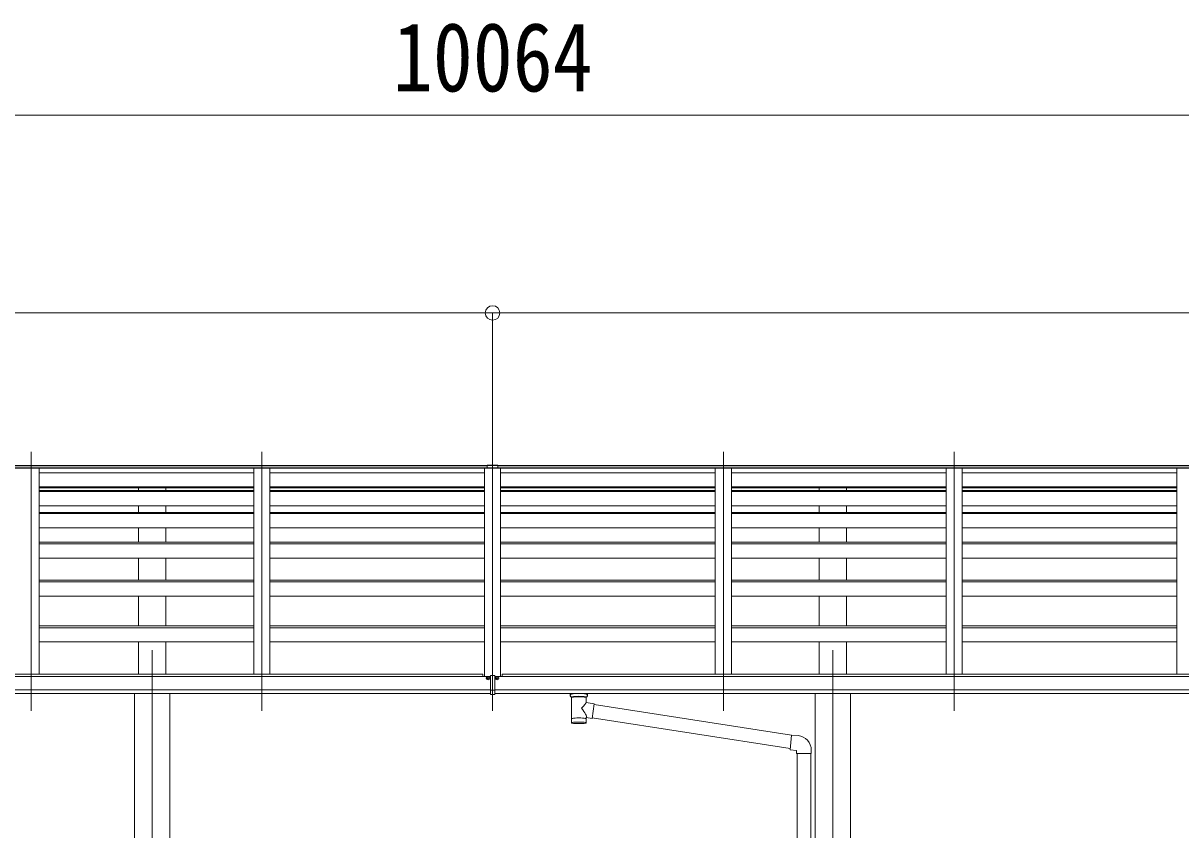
# Model space of a CAD drawing. Units: millimetres at full size; details may follow other scales. Extents: x -12578 to 12718, y -8779 to 8681.
# Drawn here: x 4351 to 7943, y -3055 to -552 of the extents above; entities that cross this region are included whole.
import ezdxf
from ezdxf.enums import TextEntityAlignment as Align

# ---------------------------------------------------------------- set-up
doc = ezdxf.new("R2010")
doc.units = ezdxf.units.MM
doc.header["$LTSCALE"] = 45
doc.header["$PDMODE"] = 32
doc.header["$PDSIZE"] = 45
for name, color, linetype, lineweight in [('0-0_0', 7, 'Continuous', 9), ('0-1_本体', 4, 'Continuous', 9), ('0-2_部品', 7, 'Continuous', 9), ('0-3_ELV2', 7, 'Continuous', 9), ('0-8_PARTS2', 2, 'Continuous', 9), ('0-A_寸法', 6, 'Continuous', 9)]:
    doc.layers.add(name, color=color, linetype=linetype, lineweight=lineweight)
doc.styles.add('ＭＳ ゴシック', font='')
doc.styles.get('ＭＳ ゴシック').set_extended_font_data('MS Gothic')

msp = doc.modelspace()

# ---------------------------------------------------------------- linework, layer by layer
at = {"layer": '0-0_0', "color": 4}
for p, q in [((5777.13, -2578.73), (5777.13, -2572.32)), ((5837.13, -2578.73), (5837.13, -2572.32))]:
    msp.add_line(p, q, dxfattribs=at)
at = {"layer": '0-1_本体'}
for p, q in [((5795.12, -1931.62), (807.13, -1931.62)), ((5795.12, -1932.53), (807.13, -1932.53)), ((810.63, -1924.42), (5791.62, -1924.42)), ((5791.62, -1926), (810.63, -1926)), ((4400.13, -1932.53), (4400.13, -2572.32)), ((5066.13, -1932.53), (5066.13, -2572.32)), ((5116.13, -1932.53), (5116.13, -2572.32)), ((5782.13, -1932.53), (5782.13, -2578.73)), ((5819.13, -1931.62), (10807.12, -1931.62)), ((5819.13, -1932.53), (10807.12, -1932.53)), ((10803.62, -1924.42), (5822.63, -1924.42)), ((5822.63, -1926), (10803.62, -1926)), ((5832.13, -1932.53), (5832.13, -2578.73)), ((6498.13, -1932.53), (6498.13, -2572.32)), ((6548.13, -1932.53), (6548.13, -2572.32)), ((7214.13, -1932.53), (7214.13, -2572.32)), ((7264.13, -1932.53), (7264.13, -2572.32)), ((7930.13, -1932.53), (7930.13, -2572.32)), ((5066.13, -1947.73), (4400.13, -1947.73)), ((5782.13, -1947.73), (5116.13, -1947.73)), ((5832.13, -1947.73), (6498.13, -1947.73)), ((6548.13, -1947.73), (7214.13, -1947.73)), ((7264.13, -1947.73), (7930.13, -1947.73)), ((5066.13, -1991.26), (4400.13, -1991.26)), ((5066.13, -1992.33), (4400.13, -1992.33)), ((5066.13, -1993.64), (4400.13, -1993.64)), ((4400.13, -2002.47), (5066.13, -2002.47)), ((5066.13, -2005.05), (4400.13, -2005.05)), ((4708.63, -2002.47), (4708.63, -1993.64)), ((4793.63, -2002.47), (4793.63, -1993.64)), ((5782.13, -1991.26), (5116.13, -1991.26)), ((5782.13, -1992.33), (5116.13, -1992.33)), ((5782.13, -1993.64), (5116.13, -1993.64)), ((5116.13, -2002.47), (5782.13, -2002.47)), ((5782.13, -2005.05), (5116.13, -2005.05)), ((5832.13, -1991.26), (6498.13, -1991.26)), ((5832.13, -1992.33), (6498.13, -1992.33)), ((5832.13, -1993.64), (6498.13, -1993.64)), ((6498.13, -2002.47), (5832.13, -2002.47)), ((5832.13, -2005.05), (6498.13, -2005.05)), ((6548.13, -1991.26), (7214.13, -1991.26)), ((6548.13, -1992.33), (7214.13, -1992.33)), ((6548.13, -1993.64), (7214.13, -1993.64)), ((7214.13, -2002.47), (6548.13, -2002.47)), ((6548.13, -2005.05), (7214.13, -2005.05)), ((6820.63, -2002.47), (6820.63, -1993.64)), ((6905.63, -2002.47), (6905.63, -1993.64)), ((7264.13, -1991.26), (7930.13, -1991.26)), ((7264.13, -1992.33), (7930.13, -1992.33)), ((7264.13, -1993.64), (7930.13, -1993.64)), ((7930.13, -2002.47), (7264.13, -2002.47)), ((7264.13, -2005.05), (7930.13, -2005.05)), ((5066.13, -2049.79), (4400.13, -2049.79)), ((4400.13, -2070.38), (5066.13, -2070.38)), ((4400.13, -2073.95), (5066.13, -2073.95)), ((4708.63, -2070.38), (4708.63, -2049.79)), ((4793.63, -2070.38), (4793.63, -2049.79)), ((5782.13, -2049.79), (5116.13, -2049.79)), ((5116.13, -2070.38), (5782.13, -2070.38)), ((5116.13, -2073.95), (5782.13, -2073.95)), ((5832.13, -2049.79), (6498.13, -2049.79)), ((6498.13, -2070.38), (5832.13, -2070.38)), ((6498.13, -2073.95), (5832.13, -2073.95)), ((6548.13, -2049.79), (7214.13, -2049.79)), ((7214.13, -2070.38), (6548.13, -2070.38)), ((7214.13, -2073.95), (6548.13, -2073.95)), ((6820.63, -2070.38), (6820.63, -2049.79)), ((6905.63, -2070.38), (6905.63, -2049.79)), ((7264.13, -2049.79), (7930.13, -2049.79)), ((7930.13, -2070.38), (7264.13, -2070.38)), ((7930.13, -2073.95), (7264.13, -2073.95)), ((4400.13, -2118.49), (5066.13, -2118.49)), ((4708.63, -2162.94), (4708.63, -2118.49)), ((4793.63, -2162.94), (4793.63, -2118.49)), ((5116.13, -2118.49), (5782.13, -2118.49)), ((6498.13, -2118.49), (5832.13, -2118.49)), ((7214.13, -2118.49), (6548.13, -2118.49)), ((6820.63, -2162.94), (6820.63, -2118.49)), ((6905.63, -2162.94), (6905.63, -2118.49)), ((7930.13, -2118.49), (7264.13, -2118.49)), ((4400.13, -2162.94), (5066.13, -2162.94)), ((5066.13, -2167.6), (4400.13, -2167.6)), ((5116.13, -2162.94), (5782.13, -2162.94)), ((5782.13, -2167.6), (5116.13, -2167.6)), ((6498.13, -2162.94), (5832.13, -2162.94)), ((5832.13, -2167.6), (6498.13, -2167.6)), ((7214.13, -2162.94), (6548.13, -2162.94)), ((6548.13, -2167.6), (7214.13, -2167.6)), ((7930.13, -2162.94), (7264.13, -2162.94)), ((7264.13, -2167.6), (7930.13, -2167.6)), ((4400.13, -2211.87), (5066.13, -2211.87)), ((4708.63, -2280.14), (4708.63, -2211.87)), ((4793.63, -2280.14), (4793.63, -2211.87)), ((5116.13, -2211.87), (5782.13, -2211.87)), ((6498.13, -2211.87), (5832.13, -2211.87)), ((7214.13, -2211.87), (6548.13, -2211.87)), ((6820.63, -2280.14), (6820.63, -2211.87)), ((6905.63, -2280.14), (6905.63, -2211.87)), ((7930.13, -2211.87), (7264.13, -2211.87)), ((4400.13, -2280.14), (5066.13, -2280.14)), ((4400.13, -2285.87), (5066.13, -2285.87)), ((5116.13, -2280.14), (5782.13, -2280.14)), ((5116.13, -2285.87), (5782.13, -2285.87)), ((6498.13, -2280.14), (5832.13, -2280.14)), ((6498.13, -2285.87), (5832.13, -2285.87)), ((7214.13, -2280.14), (6548.13, -2280.14)), ((7214.13, -2285.87), (6548.13, -2285.87)), ((7930.13, -2280.14), (7264.13, -2280.14)), ((7930.13, -2285.87), (7264.13, -2285.87)), ((4400.13, -2329.81), (5066.13, -2329.81)), ((4708.63, -2421.54), (4708.63, -2329.81)), ((4793.63, -2421.54), (4793.63, -2329.81)), ((5116.13, -2329.81), (5782.13, -2329.81)), ((6498.13, -2329.81), (5832.13, -2329.81)), ((7214.13, -2329.81), (6548.13, -2329.81)), ((6820.63, -2421.54), (6820.63, -2329.81)), ((6905.63, -2421.54), (6905.63, -2329.81)), ((7930.13, -2329.81), (7264.13, -2329.81)), ((4400.13, -2421.54), (5066.13, -2421.54)), ((4400.13, -2428.34), (5066.13, -2428.34)), ((5116.13, -2421.54), (5782.13, -2421.54)), ((5116.13, -2428.34), (5782.13, -2428.34)), ((6498.13, -2421.54), (5832.13, -2421.54)), ((6498.13, -2428.34), (5832.13, -2428.34)), ((7214.13, -2421.54), (6548.13, -2421.54)), ((7214.13, -2428.34), (6548.13, -2428.34)), ((7930.13, -2421.54), (7264.13, -2421.54)), ((7930.13, -2428.34), (7264.13, -2428.34)), ((4400.13, -2471.89), (5066.13, -2471.89)), ((4708.63, -2572.32), (4708.63, -2471.89)), ((4793.63, -2572.32), (4793.63, -2471.89)), ((5116.13, -2471.89), (5782.13, -2471.89)), ((6498.13, -2471.89), (5832.13, -2471.89)), ((7214.13, -2471.89), (6548.13, -2471.89)), ((6820.63, -2572.32), (6820.63, -2471.89)), ((6905.63, -2572.32), (6905.63, -2471.89)), ((7930.13, -2471.89), (7264.13, -2471.89)), ((5800.63, -2578.73), (801.63, -2578.73)), ((5777.13, -2572.32), (825.13, -2572.32)), ((5777.13, -2578.73), (5777.13, -2572.4)), ((5813.63, -2578.73), (10812.63, -2578.73)), ((5837.13, -2572.32), (10789.13, -2572.32)), ((5837.13, -2578.73), (5837.13, -2572.4)), ((801.63, -2620.33), (5800.63, -2620.33)), ((10812.63, -2620.33), (5813.63, -2620.33)), ((5800.63, -2632.17), (801.63, -2632.1)), ((4696.13, -2632.16), (4696.13, -5485.23)), ((4806.13, -2632.16), (4806.13, -5485.23)), ((5813.63, -2632.17), (10812.63, -2632.1)), ((6808.13, -2632.16), (6808.13, -5485.23)), ((6918.13, -2632.16), (6918.13, -5485.23))]:
    msp.add_line(p, q, dxfattribs=at)
at = {"layer": '0-2_部品'}
for p, q in [((6047.63, -2638.22), (6047.63, -2632.1)), ((6047.64, -2637.92), (6047.89, -2636.96)), ((6047.67, -2638.28), (6047.64, -2637.92)), ((6047.67, -2638.16), (6047.64, -2638.52)), ((6047.64, -2638.52), (6047.89, -2639.48)), ((6047.89, -2636.96), (6048.41, -2636.08)), ((6047.89, -2639.48), (6048.41, -2640.36)), ((6048.41, -2636.08), (6049.21, -2635.24)), ((6048.41, -2640.36), (6049.21, -2641.2)), ((6049.21, -2635.24), (6050.33, -2634.44)), ((6049.21, -2641.2), (6050.33, -2642)), ((6050.33, -2634.44), (6051.73, -2633.72)), ((6050.33, -2642), (6051.73, -2642.72)), ((6051.73, -2642.72), (6051.71, -2723.01)), ((6097.53, -2633.73), (6097.76, -2633.82)), ((6097.53, -2642.71), (6097.76, -2642.61)), ((6097.53, -2660.29), (6097.53, -2642.71)), ((6097.76, -2633.82), (6099.12, -2634.56)), ((6097.76, -2642.61), (6099.12, -2641.88)), ((6099.12, -2634.56), (6100.23, -2635.41)), ((6099.12, -2641.88), (6100.23, -2641.03)), ((6100.23, -2635.41), (6100.98, -2636.27)), ((6100.23, -2641.03), (6100.98, -2640.17)), ((6100.98, -2636.27), (6101.45, -2637.17)), ((6100.98, -2640.17), (6101.45, -2639.27)), ((6101.45, -2637.17), (6101.62, -2638.06)), ((6101.45, -2639.27), (6101.62, -2638.38)), ((6101.63, -2638.22), (6101.63, -2632.1)), ((6122.75, -2664.2), (6097.53, -2660.29)), ((6122.75, -2664.2), (6115.73, -2709.46)), ((6734.19, -2761.12), (6122.44, -2666.21)), ((6097.54, -2723.01), (6097.53, -2706.38)), ((6097.53, -2706.64), (6115.73, -2709.46)), ((6730.52, -2803.05), (6116, -2707.72)), ((6734.21, -2760.86), (6730.2, -2806.68)), ((6755.05, -2762.68), (6734.21, -2760.86)), ((6730.2, -2806.68), (6750.13, -2808.43)), ((6750.13, -2808.43), (6750.13, -2818.43)), ((6750.13, -2818.43), (6796.13, -2818.43)), ((6752.13, -2818.43), (6752.13, -3108.71)), ((6794.13, -2818.43), (6794.13, -3106.15)), ((6796.13, -2818.43), (6796.13, -2807.51))]:
    msp.add_line(p, q, dxfattribs=at)
for centre, radius, start, end in [((6064.7, -2683.44), 51.38, 92.46126, 104.61963), ((6084.58, -2683.44), 51.38, 75.38037, 87.53874), ((6751.13, -2807.51), 45, 0, 85)]:
    msp.add_arc(centre, radius, start, end, dxfattribs=at)
for centre, major_axis, ratio, start_param, end_param in [((6074.63, -2643.91), (-22.91, -0.42), 0.072511, 4.711586, 6.2823824), ((6074.65, -2642.28), (-22.91, -0.42), 0.072511, 4.711586, 6.2823824), ((6074.6, -2642.29), (22.92, -0.42), 0.07247, 0.0008089, 1.5716053), ((6074.6, -2643.91), (22.92, -0.42), 0.07247, 0.0008089, 1.5716053), ((6085.63, -2638.22), (16, 0), 0.361356, 0, 0.0194874), ((6085.63, -2638.22), (16, 0), 0.361356, 6.2636979, 6.2831853), ((6074.62, -2679.84), (-22.81, 26.62), 0.234429, 3.1563334, 4.5976381), ((6077.18, -2682.49), (20.32, 22.25), 0.045535, 4.9756507, 6.2441899), ((6074.63, -2723.01), (22.92, 0), 0.101955, 6.2829723, 9.4248207), ((6074.63, -2723.01), (22.92, 0), 0.101955, 3.1415499, 6.2833984), ((6074.63, -2710.57), (22.91, 0), 0.122865, 6.2831853, 9.424778)]:
    msp.add_ellipse(centre, major_axis=major_axis, ratio=ratio, start_param=start_param, end_param=end_param, dxfattribs=at)
at = {"layer": '0-3_ELV2'}
for p, q in [((5790.63, -1923.43), (5790.63, -1932.66)), ((5790.63, -1931.99), (5807.13, -1932.19)), ((5797.86, -1933.01), (5807.13, -1933.13)), ((5807.13, -1923.19), (5807.13, -1922.42)), ((5807.13, -1923.92), (5807.13, -1923.19)), ((5807.13, -1924.31), (5807.13, -1923.92)), ((5807.13, -1932.19), (5807.13, -1924.31)), ((5807.13, -1932.19), (5823.63, -1931.99)), ((5816.39, -1933.01), (5807.13, -1933.13)), ((5823.63, -1923.43), (5823.63, -1932.66)), ((5790.65, -2583.84), (5790.65, -2584.74)), ((5791.65, -2583.84), (5790.65, -2583.84)), ((5790.65, -2584.74), (5791.65, -2584.74)), ((5792.65, -2582.04), (5792.65, -2582.94)), ((5793.65, -2582.04), (5792.65, -2582.04)), ((5792.65, -2583.99), (5792.65, -2585.64)), ((5792.65, -2584.89), (5793.65, -2584.89)), ((5792.65, -2585.64), (5792.65, -2586.54)), ((5793.65, -2582.94), (5793.65, -2582.04)), ((5793.65, -2585.64), (5793.65, -2583.99)), ((5793.65, -2586.54), (5793.65, -2585.64)), ((5795.65, -2583.84), (5794.65, -2583.84)), ((5794.65, -2584.74), (5795.65, -2584.74)), ((5795.65, -2584.74), (5795.65, -2583.84)), ((5800.63, -2576.31), (5800.63, -2635.17)), ((5800.63, -2576.31), (5813.63, -2576.31)), ((5813.63, -2576.31), (5813.63, -2635.17)), ((5818.6, -2583.84), (5819.6, -2583.84)), ((5818.6, -2584.74), (5818.6, -2583.84)), ((5819.6, -2584.74), (5818.6, -2584.74)), ((5820.6, -2582.04), (5821.6, -2582.04)), ((5820.6, -2582.94), (5820.6, -2582.04)), ((5820.6, -2583.99), (5820.6, -2585.64)), ((5820.6, -2584.89), (5821.6, -2584.89)), ((5820.6, -2586.54), (5820.6, -2585.64)), ((5821.6, -2582.04), (5821.6, -2582.94)), ((5821.6, -2585.64), (5821.6, -2583.99)), ((5821.6, -2585.64), (5821.6, -2586.54)), ((5822.6, -2583.84), (5823.6, -2583.84)), ((5823.6, -2584.74), (5822.6, -2584.74)), ((5823.6, -2583.84), (5823.6, -2584.74)), ((5792.65, -2586.54), (5793.65, -2586.54)), ((5800.63, -2622.01), (5813.63, -2622.01)), ((5821.6, -2586.54), (5820.6, -2586.54)), ((5813.63, -2635.17), (5800.63, -2635.17))]:
    msp.add_line(p, q, dxfattribs=at)
for points in [[(5823.63, -1923.43), (5807.13, -1922.42), (5790.63, -1923.43)], [(5823.63, -1924.2), (5807.13, -1923.19), (5790.63, -1924.2)], [(5823.63, -1924.92), (5807.13, -1923.92), (5790.63, -1924.92)], [(5823.63, -1925.18), (5807.13, -1924.31), (5790.63, -1925.18)]]:
    msp.add_lwpolyline(points, dxfattribs=at)
for centre, major_axis, ratio, start_param, end_param in [((5790.79, -1932.42), (8.19, -0.54), 0.030654, 4.6941949, 5.7567039), ((5823.46, -1932.42), (8.19, 0.54), 0.030654, 3.6680741, 4.730583), ((5793.15, -2584.29), (5.9, 0), 0.9, 6.2831853, 9.424778), ((5791.65, -2582.94), (-1, 0), 0.9, 1.5707963, 3.1415927), ((5791.65, -2585.64), (1, 0), 0.9, 6.2831853, 7.8539816), ((5791.65, -2583.99), (1, 0), 0.9, 6.2831853, 6.9023328), ((5794.65, -2582.94), (1, 0), 0.9, 3.1415927, 4.712389), ((5794.65, -2583.99), (-1, 0), 0.9, 5.6640378, 6.2831853), ((5794.65, -2585.64), (-1, 0), 0.9, 4.712389, 6.2831853), ((5821.1, -2584.29), (-5.9, 0), 0.9, 3.1415927, 6.2831853), ((5819.6, -2582.94), (-1, 0), 0.9, 1.5707963, 3.1415927), ((5819.6, -2585.64), (1, 0), 0.9, 6.2831853, 7.8539816), ((5819.6, -2583.99), (1, 0), 0.9, 6.2831853, 6.9023328), ((5822.6, -2582.94), (1, 0), 0.9, 3.1415927, 4.712389), ((5822.6, -2583.99), (-1, 0), 0.9, 5.6640378, 6.2831853), ((5822.6, -2585.64), (-1, 0), 0.9, 4.712389, 6.2831853)]:
    msp.add_ellipse(centre, major_axis=major_axis, ratio=ratio, start_param=start_param, end_param=end_param, dxfattribs=at)
for centre, major_axis in [((5793.15, -2583.99), (5.9, 0)), ((5821.1, -2583.99), (-5.9, 0))]:
    msp.add_ellipse(centre, major_axis=major_axis, ratio=0.9, dxfattribs=at)
at = {"layer": '0-8_PARTS2'}
for p, q in [((4375.13, -2686), (4375.13, -1881.75)), ((5091.13, -2686), (5091.13, -1881.75)), ((5807.13, -2686), (5807.13, -1881.75)), ((6523.13, -2686), (6523.13, -1881.75)), ((7239.13, -2686), (7239.13, -1881.75)), ((4751.13, -2497.2), (4751.13, -5708.76)), ((6863.13, -2497.2), (6863.13, -5708.76))]:
    msp.add_line(p, q, dxfattribs=at)
at = {"layer": '0-A_寸法'}
for p, q in [((775.14, -837.45), (10839.12, -837.45)), ((795.13, -1451.34), (5807.13, -1451.34)), ((5807.13, -1451.34), (5807.13, -1906.91)), ((5807.13, -1451.34), (5807.13, -1906.91)), ((10819.12, -1451.34), (5807.13, -1451.34))]:
    msp.add_line(p, q, dxfattribs=at)
msp.add_point((5807.13, -1451.34), dxfattribs=at)
msp.add_point((5807.13, -1451.34), dxfattribs=at)

# ---------------------------------------------------------------- texts
at = {"layer": '0-A_寸法', "color": 7, "style": 'ＭＳ ゴシック', "width": 0.85}
msp.add_text('10064', height=214.4, dxfattribs=at).set_placement((5497.75, -828.45), align=Align.BOTTOM_LEFT)

doc.saveas('drawing.dxf')
